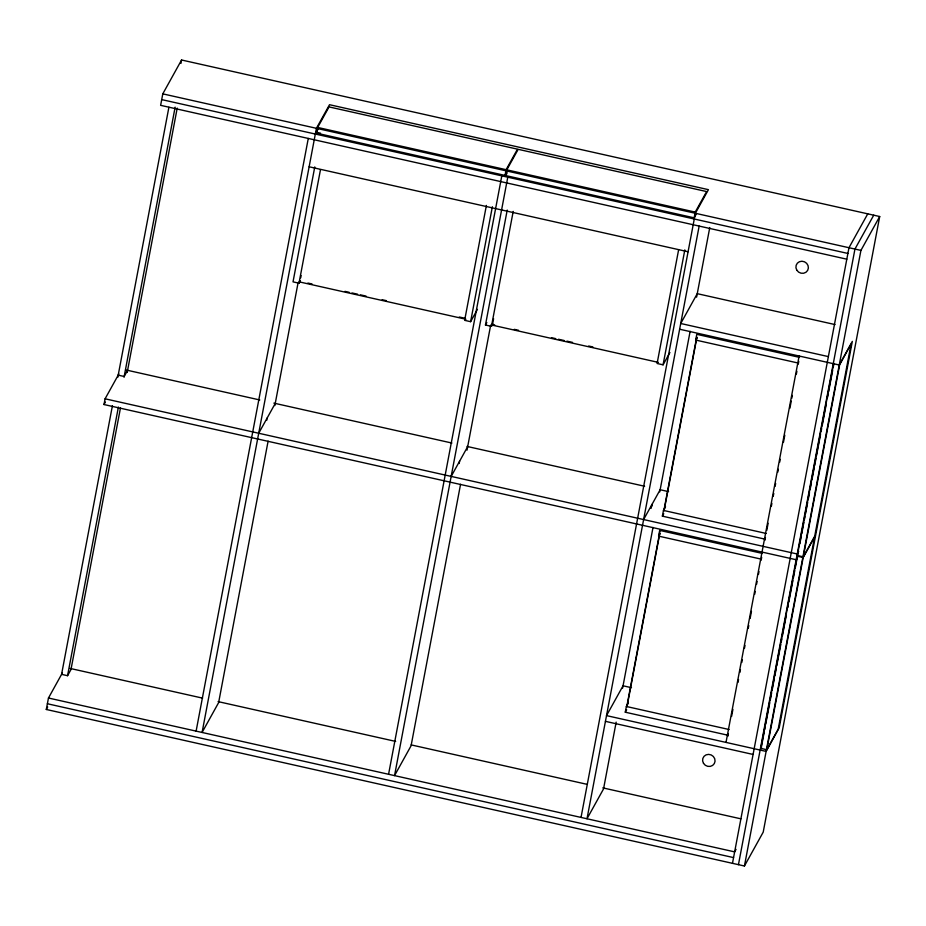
<?xml version="1.0" encoding="UTF-8"?>
<svg xmlns="http://www.w3.org/2000/svg" width="926" height="926" viewBox="0 0 926 926"><rect width="100%" height="100%" fill="white"/><g stroke="black" fill="none" stroke-linecap="round" stroke-linejoin="round"><path stroke-width="1.39" d="M846.804 259.187L160.626 105.332L162.791 93.862L181.565 59.993L879.7 216.522L763.209 832.138L744.435 866.007L46.3 709.478L48.465 698.019L62.378 672.924M797.541 557.244L796.163 559.732L104.001 404.535L105.089 398.805L118.864 373.954M112.416 405.727L61.579 674.348L67.563 675.691L70.978 669.533L120.461 408.007M117.799 377.299L168.902 107.254M180.917 63.431L181.565 59.993M67.563 675.691L118.389 407.07M124.038 377.218L175.141 107.173M127.186 372.483L177.213 108.111M196.115 731.123L308.277 138.437M317.456 128.587L316.588 133.17L505.029 175.419L507.031 171.796M266.711 420.323L267.151 418.031M314.771 166.923L293.021 281.863L298.994 283.194L300.36 280.74M268.112 441.123L218.617 702.637L202.088 732.454L316.414 128.309L329.506 104.707L708.436 189.668L695.357 213.281L581.03 817.427M274.837 405.588L297.964 283.356M298.994 283.194L320.477 169.678M300.695 277.858L301.124 275.566M486.393 205.41L464.644 320.338L470.616 321.681L477.446 309.365M470.616 321.681L492.366 206.741M388.573 774.275L501.811 175.859M505.029 175.419L506.117 169.689L517.495 149.155L329.043 106.907L317.664 127.441L506.117 169.689M505.712 175.57L506.8 169.84L518.178 149.317L706.619 191.566L695.241 212.1L694.153 217.83L505.712 175.57L507.054 173.162M507.784 177.19L394.545 775.606L411.075 745.789L460.569 484.252M459.169 463.475L459.597 461.183M492.806 323.892L491.451 326.346L485.467 325.014L507.216 210.075M467.017 450.163L490.699 325.049M491.451 326.346L513.201 211.417M492.493 324.447L493.581 318.718M678.584 249.974L657.101 363.49L663.074 364.832L669.903 352.517M663.074 364.832L684.823 249.893M699.153 226.071L587.003 818.758L603.532 788.94L616.172 722.141M651.071 508.386L651.719 504.948M651.626 506.626L652.054 504.334M622.619 688.087L653.015 527.426M659.74 491.891L690.136 331.276M696.595 297.165L709.767 227.53M728.044 735.256L625.282 712.21L626.358 706.48L628.407 702.788M761.369 559.165L658.594 536.119L659.682 530.39L762.445 553.435M765.142 539.187L662.379 516.152L663.467 510.423L665.516 506.719M798.467 363.108L695.704 340.062L696.78 334.332L799.555 357.378M626.694 707.105L659.902 531.617M663.792 511.048L696.734 336.971M627.064 706.445L659.74 533.781M664.162 510.376L696.838 337.724M726.007 742.409L799.126 356.012M727.813 736.344L728.345 733.508M731.575 716.458L732.917 709.362M738.022 682.369L738.554 679.522M739.909 672.426L740.441 669.579M741.784 662.484L742.328 659.636M744.469 648.269L745.013 645.434M748.243 628.384L748.775 625.548M750.118 618.441L751.461 611.334M754.69 594.295L755.222 591.448M756.565 584.352L757.109 581.505M758.452 574.409L758.984 571.562M761.137 560.195L761.681 557.359M764.899 540.309L765.443 537.474M766.786 530.366L768.129 523.259M771.358 506.221L771.89 503.374M773.233 496.278L773.777 493.431M775.12 486.335L775.652 483.488M777.805 472.121L778.349 469.285M779.692 462.178L780.224 459.342M783.454 442.292L784.797 435.185M789.901 408.204L791.244 401.097M791.788 398.249L792.32 395.414M796.36 374.104L796.892 371.268M798.235 364.161L798.779 361.325M732.478 863.333L848.98 247.717L867.755 213.848M738.45 864.664L854.953 249.059L873.727 215.191M833.701 363.293L797.332 555.507L803.305 556.85L814.683 536.316L851.063 344.102L839.685 364.636L803.305 556.85M761.137 748.266L764.1 732.64M764.633 729.792L765.177 726.956M765.709 724.109L769.737 702.811M770.282 699.963L771.624 692.868M772.157 690.02L774.31 678.654M774.854 675.818L776.196 668.711M776.729 665.875L780.757 644.565M781.301 641.718L781.833 638.882M782.377 636.035L786.405 614.737M787.748 607.63L788.292 604.782M788.825 601.946L792.864 580.637M793.397 577.801L794.74 570.694M795.284 567.858L798.501 550.808M799.844 543.701L801.198 536.605M801.731 533.758L803.884 522.391M804.416 519.555L804.96 516.708M805.493 513.872L807.646 502.505M808.178 499.67L809.521 492.563M810.065 489.727L811.408 482.62M811.94 479.784L814.093 468.417M814.637 465.57L815.98 458.474M816.512 455.627L820.552 434.317M821.084 431.481L821.628 428.634M822.161 425.798L826.189 404.488M827.531 397.381L828.075 394.545M828.608 391.71L832.648 370.4M833.18 367.553L833.724 364.717M744.435 866.007L860.925 250.402L879.7 216.522M766.809 749.724L803.189 557.51L814.567 536.976L778.187 729.19L766.809 749.724L760.836 748.382L797.205 556.167L803.189 557.51M104.001 404.535L105.39 402.046M127.591 370.331L124.177 376.488L118.204 375.146M315.326 134.038L318.081 129.073M46.3 709.478L47.689 706.966M258.713 433.252L275.242 403.435M485.467 325.014L486.833 322.549M451.17 476.404L467.699 446.587M694.153 217.83L696.167 214.207M695.704 340.062L697.07 337.596M643.616 519.555L660.145 489.738M662.379 516.152L663.745 513.687M658.594 536.119L659.96 533.654M625.282 712.21L626.647 709.744M798.617 551.514L797.24 554.003L105.089 398.805M760.142 750.06L761.519 747.571M736.043 849.362L734.654 851.874L48.465 698.019M506.8 169.84L695.241 212.1M162.791 93.862L860.925 250.402M316.322 132.244L320.558 133.194M161.714 99.603L847.892 253.446M309.134 166.784L688.076 251.756M835.055 324.575L697.255 293.669L680.726 323.498L828.376 356.603M679.638 329.228L839.234 365.006L852.325 341.393L779.206 727.79L766.115 751.403L606.518 715.613L623.048 685.796L631.486 687.682M307.849 283.055L312.05 283.993M344.97 291.377L349.183 292.315M351.984 292.952L357.598 294.202M360.411 294.838L366.025 296.089M382.172 299.711L386.373 300.661M459.296 317.005L464.91 318.266M491.891 324.32L494.692 324.945M514.324 329.343L518.537 330.293M551.456 337.677L555.669 338.615M558.482 339.252L564.096 340.502M566.909 341.138L572.523 342.389M588.647 346.011L592.86 346.949M299.063 281.828L465.94 319.25M491.521 324.98L658.398 362.402M125.843 369.937L259.766 399.963M273.864 403.123L451.911 443.045M466.993 446.425L644.612 486.254M660.122 489.727L668.572 491.625M663.467 510.423L766.23 533.457M626.358 706.48L729.132 729.526M605.43 721.342L753.081 754.447M70.144 668.433L202.597 698.135M218.096 701.607L395.645 741.413M411.144 744.898L587.281 784.38M602.78 787.864L740.869 818.827M47.388 703.748L733.566 857.603M703.505 763.36A6.332 5.973 29 0 0 714.328 763.568A6.332 5.973 29 0 0 708.633 754.377A6.332 5.973 29 0 0 703.505 763.36M796.823 270.218A6.332 5.973 29 0 0 807.646 270.427A6.332 5.973 29 0 0 801.951 261.236A6.332 5.973 29 0 0 796.823 270.218"/></g></svg>
